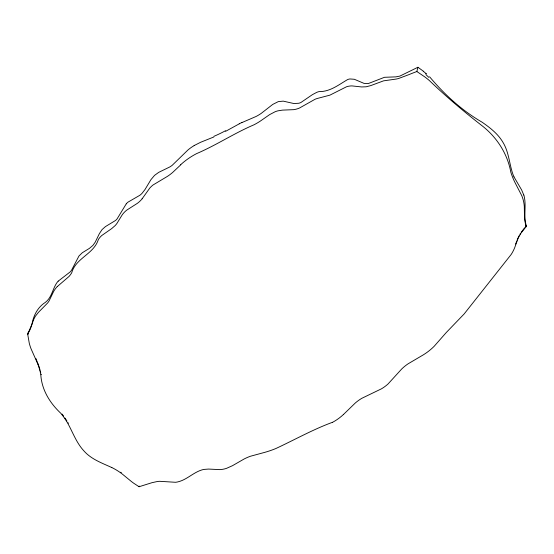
<?xml version="1.0" encoding="UTF-8"?>
<svg xmlns="http://www.w3.org/2000/svg" width="554" height="554" viewBox="0 0 554 554"><rect width="100%" height="100%" fill="white"/><g stroke="black" fill="none" stroke-linecap="round" stroke-linejoin="round"><path stroke-width="0.83" d="M37.243 362.697L31.1 348.902A53.62 51.384 14 0 1 29.722 344.858A59.056 56.598 14 0 1 29.279 343.265L27.7 334.187L30.228 328.238A21.267 8.774 -61.6 0 0 32.111 323.481C33.752 315.011 37.887 307.117 45.331 302.394C51.667 297.623 52.533 289.257 56.695 283.004A9.577 4.626 -58.6 0 1 58.212 281.141M111.797 467.521A59.597 57.11 14 0 1 122.205 473.982L131.097 481.26A61.3 58.745 14 0 0 133.646 483.178L139.061 486.737L139.227 486.08M180.68 164.704A75.476 72.332 14 0 1 196.58 153.624C216.295 145.21 234.19 133.23 253.905 124.837A68.689 65.822 14 0 0 260.498 120.973L269.618 114.63L275.109 111.749A22.88 21.931 14 0 1 277.99 110.828L282.457 110.121L293.765 109.657A21.98 21.059 14 0 0 299.527 108.002L315.081 99.249A29.514 28.289 14 0 1 317.283 98.473L329.893 95.15L346.582 86.736A18.178 17.423 14 0 1 351.922 85.905L361.617 86.943L366.125 86.791L370.771 85.593L383.59 80.842L396.082 79.07A31.197 29.902 14 0 0 398.527 78.516L408.457 74.804A266.765 255.643 14 0 1 414.337 72.47L416.857 71.521L417.917 67.263L423.353 71.189M343.438 414.524L355.336 402.966A47.201 45.234 14 0 1 361.859 398.284L381.45 388.825A42.568 40.795 14 0 0 387.994 384.026L401.747 368.943A49.618 47.547 14 0 1 408 363.874L423.388 354.809A61.252 58.696 14 0 0 434.121 346.34L446.302 332.49L464.134 313.973L511.19 254.438A42.485 40.712 14 0 0 514.666 247.742L517.671 239.446A43.877 42.049 14 0 1 518.71 237.084L521.009 233.116L526.03 226.808L526.3 225.72C523.482 216.752 526.078 207.362 524.569 198.256A15.124 8.324 82.3 0 0 523.835 195.043M516.633 241.461L516.827 240.955M517.207 239.93L518.087 237.77M516.439 241.98L516.03 243.019M515.58 244.079L515.809 243.545M518.364 237.174L519.015 235.866M27.7 334.187L30.352 329.055L33.565 319.727L35.331 316.292L38.448 312.338L47.699 302.899A24.3 23.289 14 0 0 49.057 300.967L53.551 291.633A24.397 23.379 14 0 1 57.263 286.605M521.203 232.313L524.631 227.777M142.129 198.789L149.815 188.028A27.859 26.696 14 0 1 153.036 184.988L167.356 176.414A50.594 48.489 14 0 0 172.682 172.419L180.777 164.801M525.469 226.752L526.3 225.72M126.277 203.81L117.157 218.788A9.266 4.681 -51.2 0 1 115.585 220.444L105.44 226.6L102.054 229.598L99.374 233.649L95.246 242.126L92.94 245.367L89.485 248.324L82.29 252.756L78.966 255.99L71.605 270.11A9.3 4.411 -56.7 0 1 70.116 271.959L58.212 281.134M57.263 286.605L69.001 276.467A24.071 23.074 14 0 0 71.695 272.81C75.891 257.859 93.82 254.217 98.383 239.46A22.312 21.377 14 0 1 101.77 235.512L111.652 228.622L115.087 225.637A22.492 21.558 14 0 0 116.942 223.401L122.247 214.779A23.78 22.79 14 0 1 126.88 210.035L137.35 203.339A26.634 25.526 14 0 0 142.129 198.789M194.156 145.55L200.624 142.274L213.851 136.963M225.589 131.34L239.245 123.847M332.414 422.328C312.823 429.537 294.645 439.8 275.76 448.574A101.59 97.359 14 0 1 265.047 452.279L250.54 456.219A51.363 49.223 14 0 0 244.079 459.017L232.5 465.679L226.551 468.338A24.598 23.573 14 0 1 219.779 469.619L208.56 469.072L204.08 469.411A19.972 19.141 14 0 0 201.808 469.944C193.173 472.576 186.726 479.861 177.834 481.89A19.48 18.67 14 0 1 175.48 482.285L159.732 481.308A23.974 22.977 14 0 0 157.405 481.502L152.052 482.666L139.061 486.737M417.917 67.263L399.94 76.064L395.875 76.874L384.476 77.297L368.403 83.516L364.013 83.377L354.331 79.277L349.948 78.959A7.458 4.425 -25.9 0 0 347.67 79.534C338.605 84.804 330.122 91.791 318.993 91.618A12.105 7.216 -29.2 0 0 316.805 92.324L312.428 94.63L300.891 102.511A8.726 4.993 -30.5 0 1 298.779 103.259L293.855 103.529L283.233 101.133L278.281 101.631L272.727 104.422L261.315 113.314A25.269 13.698 -34.6 0 1 255.976 116.52L241.897 122.586M111.783 467.548C101.971 463.019 91.23 459.28 83.903 450.894C76.874 443.366 73.246 433.574 68.488 424.62A68.689 65.829 14 0 0 60.85 413.326C49.867 403.042 41.668 389.822 40.774 374.483A66.161 63.405 14 0 0 37.291 362.676M416.857 71.521L424.98 77.027A105.149 100.766 14 0 1 429.295 80.482C445.79 96.341 463.269 111.07 481.288 125.156C496.529 136.748 507.395 153.34 510.843 172.273A70.732 67.782 14 0 0 515.282 183.104L521.799 195.728A36.855 35.318 14 0 1 524.292 206.268L524.444 214.703A84.083 80.579 14 0 0 524.506 216.953L524.555 217.777A40.123 38.455 14 0 0 524.846 220.748L526.03 226.808M120.772 472.202L121.298 472.569M425.908 73.315L426.601 73.938M429.565 76.75C444.537 94.623 461.794 110.405 482.035 122.157C490.041 127.697 498.039 133.867 503.011 142.42C508.877 152.031 509.244 163.582 512.817 174.011A19.681 9.03 73.9 0 0 513.994 176.871M62.117 414.101L62.477 414.6A19.501 1.8 53.9 0 1 63.572 416.089M66.556 420.417L66.875 420.895M68.114 422.771L68.419 423.235M513.974 176.892L521.612 189.904L523.8 195.063M35.871 358.445L36.377 359.733M36.626 360.37L36.876 361M37.111 361.63L37.353 362.247M37.582 362.863L38.032 364.082M39.777 369.296L40.11 370.404M40.414 371.492L40.712 372.572M41.121 374.158L41.252 374.684M28.171 332.289L28.427 334.02M64.95 418.048A19.501 1.8 53.9 0 1 66.279 419.98M38.122 364.116A19.265 3.22 68.6 0 1 39.736 368.881M126.277 203.81A9.889 5.263 -49.9 0 1 127.898 202.203L139.85 195.278A10.291 5.298 -48 0 0 142.08 193.284L145.044 189.468L150.896 179.711L154.538 175.396L158.728 172.349L169.704 166.996A17.596 9.134 -44 0 0 172.142 165.362L188.021 149.919A27.679 15.948 -42.6 0 1 194.163 145.591M225.533 130.723A71.611 33.787 -36.2 0 1 213.982 136.291M239.238 123.784A64.499 40.761 -38.9 0 1 241.89 122.517M423.263 71.279A43.274 32.056 31.6 0 1 425.811 73.398M425.86 74.596A73.869 58.385 29.9 0 1 428.789 77.345M519.929 234.3A10.969 2.202 -50.5 0 1 520.511 233.373M343.432 414.51A53.78 51.536 14 0 1 332.448 422.383"/></g></svg>
